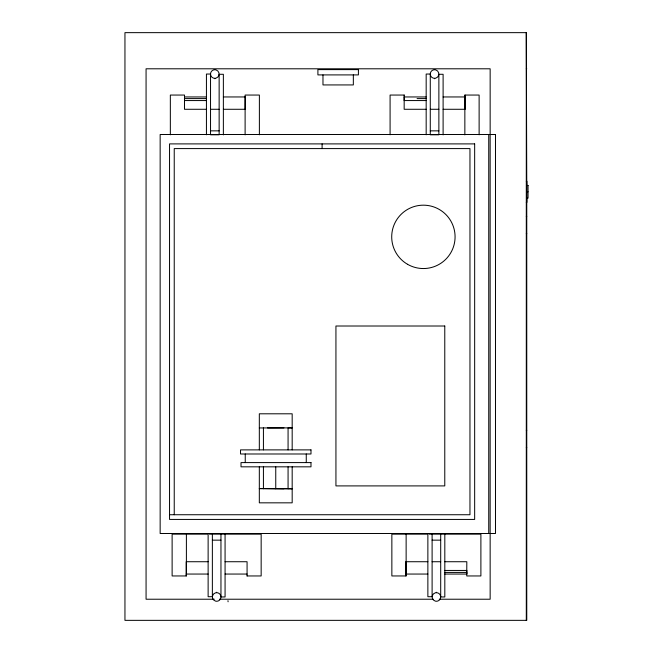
<?xml version="1.0" encoding="UTF-8"?>
<svg xmlns="http://www.w3.org/2000/svg" width="653" height="653" viewBox="0 0 653 653"><rect width="100%" height="100%" fill="white"/><g stroke="black" fill="none" stroke-linecap="round" stroke-linejoin="round"><path stroke-width="0.98" d="M406.109 561.727L406.035 574.052L406.019 573.628M464.879 109.28L464.944 96.954M444.815 574.052L466.813 574.052L466.813 570.828M245.201 96.954L245.136 109.28L223.367 109.28M223.367 134.885L223.367 74.287L219.139 74.287L219.139 134.804L210.535 134.804L210.535 74.042A4.302 4.302 0 0 0 214.837 78.336L215.947 78.189A4.302 4.302 0 0 0 215.947 69.887L214.837 69.74A4.302 4.302 0 0 0 210.535 74.042L206.43 74.042L206.43 134.804M225.073 534.154L225.073 596.964L220.959 596.964A4.302 4.302 0 0 0 216.665 592.671L215.547 592.818A4.302 4.302 0 0 0 215.547 601.119L216.665 601.266A4.302 4.302 0 0 0 220.959 596.964L220.959 534.154M440.702 534.154L440.702 596.964A4.302 4.302 0 0 0 436.408 592.671L435.29 592.818A4.302 4.302 0 0 0 435.29 601.119L436.408 601.266A4.302 4.302 0 0 0 440.702 596.964L444.815 596.964L444.815 534.154M259.323 427.952L292.177 427.878L288.071 427.886L288.071 449.884M267.534 427.935L283.965 427.895M526.759 185.779L526.294 32.65L124.952 32.65L124.952 620.35L526.759 620.35L526.759 197.99M526.294 68.794L526.759 68.794M404.231 95.052L390.086 95.052L390.086 134.812M184.424 96.954L206.43 96.954M223.367 96.954L245.299 96.954M404.166 96.954L426.172 96.954M443.109 96.954L465.042 96.954M206.43 98.603L184.472 98.603L184.472 100.178M417.071 98.603L426.172 98.603M404.166 100.178L404.199 96.954M184.424 100.562L206.43 100.562M404.166 100.562L426.172 100.562M206.43 109.28L184.481 109.28L184.497 95.052L170.343 95.052L170.343 134.812M210.535 109.28L219.139 109.28M426.172 109.28L404.166 109.28L404.166 95.052M430.278 109.28L438.873 109.28M443.109 109.28L465.042 109.28L465.042 95.052M210.535 130.853L219.139 130.853M430.278 130.853L438.873 130.853M526.294 181.232L526.881 181.232L526.881 202.357L526.294 202.357M528.048 185.452L526.881 185.452L528.048 185.509L528.048 198.128L526.881 198.128M526.881 191.794L528.048 191.794M526.294 216.298L526.759 216.298M526.294 233.701L526.759 233.701M526.294 430.237L526.759 430.237M526.294 447.648L526.759 447.648M259.323 488.566L292.177 488.754L259.323 488.566L283.965 488.754M288.071 488.566L292.177 488.566M169.543 514.735L469.964 514.735L469.964 148.59L174.237 148.59L174.237 514.735M209.376 534.154L261.159 534.154L261.159 575.954L247.005 575.954M429.119 534.154L480.894 534.154L480.894 575.954L466.748 575.954L466.813 561.727L444.815 561.727M212.364 540.153L220.959 540.153M432.106 540.153L440.702 540.153M208.127 561.727L186.203 561.727L186.203 575.954M225.073 561.727L247.071 561.727L247.071 575.954M427.87 561.727L405.946 561.727L405.946 575.954M432.106 561.727L440.702 561.727M444.815 570.444L466.813 570.444M444.815 572.403L466.813 572.403M186.203 574.052L208.127 574.052M225.073 574.052L247.071 574.052M405.946 574.052L427.87 574.052M214.274 599.225L146.068 599.225L146.068 68.794L490.15 68.794L490.15 599.225L439.249 599.225M219.367 599.225L433.143 599.225M227.97 600.678L228.085 601.788M466.773 573.628L466.781 574.052M526.294 32.65L526.294 620.35M488.738 134.51L488.738 533.509M479.122 134.812L479.122 95.052L464.854 95.052L464.854 134.885M443.109 134.885L443.109 74.287L438.873 74.287L438.873 134.804L430.278 134.804L430.278 74.042A4.302 4.302 0 0 1 434.58 69.74L435.69 69.887A4.302 4.302 0 0 1 435.69 78.189L434.58 78.336A4.302 4.302 0 0 1 430.278 74.042L426.172 74.042L426.172 134.804M436.343 592.238L436.343 592.679M434.645 78.327L434.645 78.768M432.106 534.154L432.106 596.72L427.87 596.72L427.87 534.154L391.857 534.154L391.857 575.954L406.133 575.954L406.133 534.154M353.338 74.907L353.338 84.931L322.974 84.931L322.974 74.907M322.1 143.897L322.1 148.59M306.265 453.99L306.265 462.593M292.177 449.884L292.177 413.798L259.323 413.798L259.323 449.884M292.177 466.83L292.177 502.834L259.323 502.834L259.323 466.83M288.071 466.83L288.071 488.754M275.754 466.83L275.754 488.754M263.428 427.878L263.428 449.884M263.428 466.83L263.428 488.754M259.38 134.812L259.38 95.052L245.112 95.052L245.112 134.885M245.242 453.99L245.242 462.593M216.6 592.238L216.6 592.679M214.902 78.327L214.902 78.768M212.364 534.154L212.364 596.72L208.127 596.72L208.127 534.154L172.123 534.154L172.123 575.954L186.391 575.954L186.391 534.154M358.407 69.61L317.905 69.61L317.905 74.907L358.407 74.907L358.407 69.61M495.488 134.51L160.156 134.51L160.156 533.509L495.488 533.509L495.488 134.51M474.658 143.897L169.543 143.897L169.543 519.429L474.658 519.429L474.658 143.897M444.775 326.01L335.936 326.01L335.936 485.905L444.775 485.905L444.775 326.01M310.991 449.884L240.516 449.884L240.516 453.99L310.991 453.99L310.991 449.884M310.991 462.593L241.014 462.593L241.014 466.83L310.991 466.83L310.991 462.593M407.554 264.302A31.687 31.687 0 0 0 455.076 236.859A31.687 31.687 0 0 0 407.554 209.417A31.687 31.687 0 0 0 407.554 264.302"/></g></svg>
